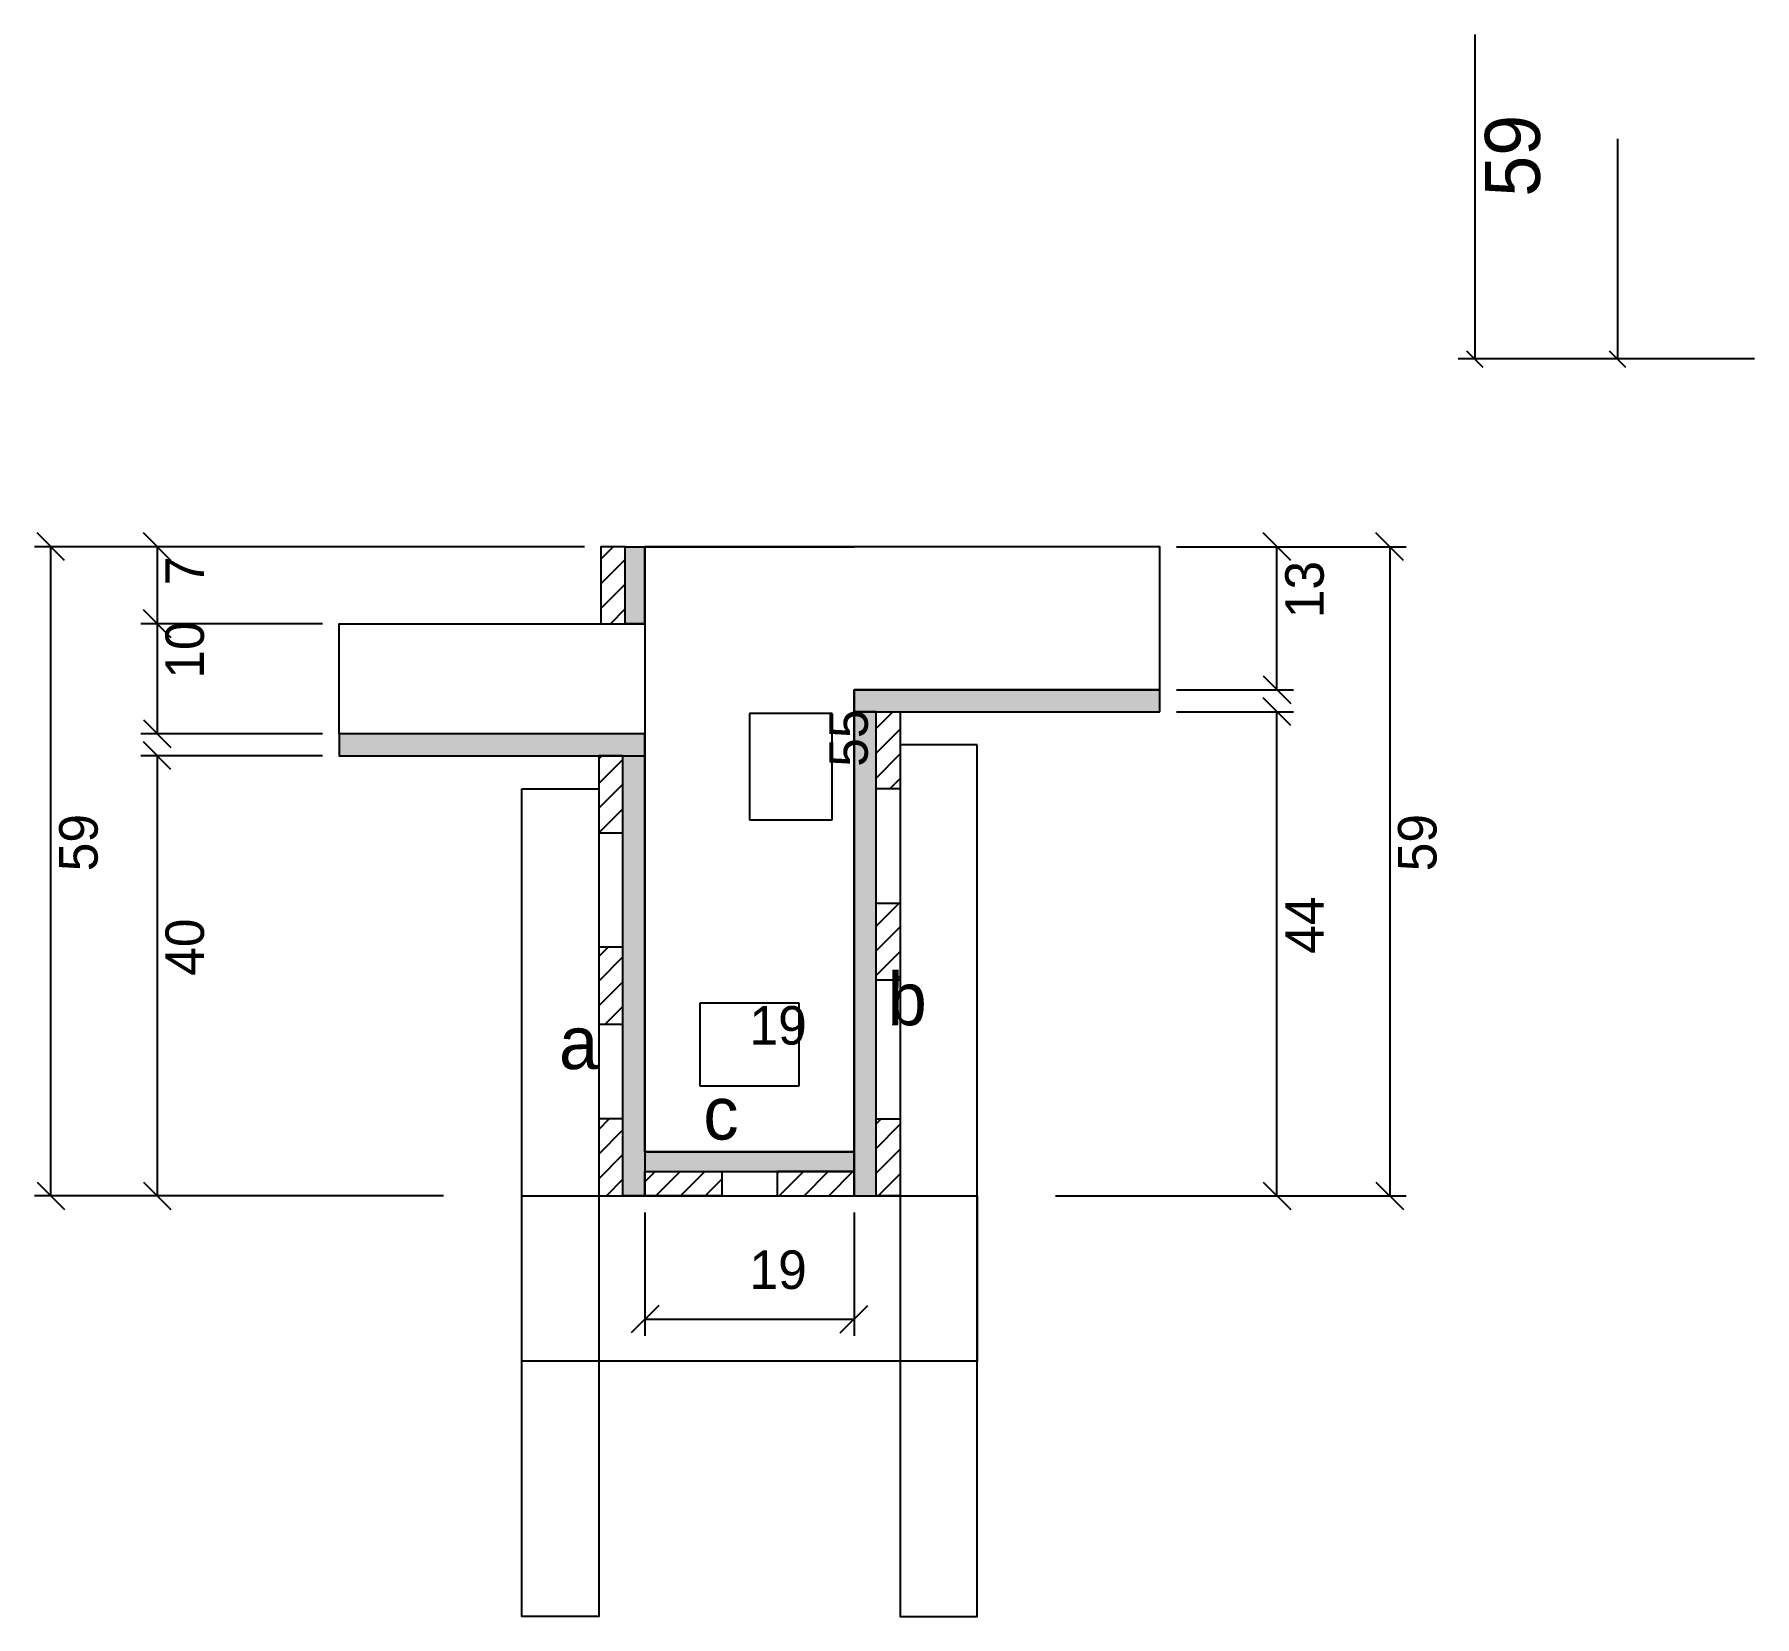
# Model space of a CAD drawing. Extents: x -46 to 267, y -252 to 36.
import ezdxf

# ---------------------------------------------------------------- set-up
doc = ezdxf.new("R2010")
doc.units = 0
for name, color, linetype in [('CONCRETO', 251, 'Continuous'), ('COTA', 241, 'Continuous'), ('Cota Seção (2x)', 241, 'Continuous'), ('detalhes', 7, 'Continuous'), ('Hachura', 251, 'Continuous'), ('Madeira', 126, 'Continuous'), ('Painéis', 200, 'Continuous'), ('SARR_3.5x7', 81, 'Continuous')]:
    doc.layers.add(name, color=color, linetype=linetype)

msp = doc.modelspace()

# ---------------------------------------------------------------- hatches: boundary and pattern name
at = {"layer": 'Hachura'}
h = msp.add_hatch(dxfattribs=at)
h.set_pattern_fill('ANSI31')
h.paths.add_polyline_path([(57.25, -71.25), (61.65, -71.25), (61.65, -57.25), (57.25, -57.25), (57.25, -71.25)])
h = msp.add_hatch(color=7, dxfattribs=at)
h.dxf.hatch_style = 1
h.paths.add_polyline_path([(61.65, -57.25), (65.25, -57.25), (65.25, -71.25), (61.65, -71.25), (61.65, -57.25)])
h = msp.add_hatch(color=7, dxfattribs=at)
h.dxf.hatch_style = 1
h.paths.add_polyline_path([(158.85, -87.25), (158.85, -83.25), (103.25, -83.25), (103.25, -87.25), (158.85, -87.25)])
h = msp.add_hatch(color=7, dxfattribs=at)
h.dxf.hatch_style = 1
h.paths.add_polyline_path([(107.25, -87.25), (103.25, -87.25), (103.25, -175.25), (107.25, -175.25), (107.25, -87.25)])
h = msp.add_hatch(dxfattribs=at)
h.set_pattern_fill('ANSI31')
h.paths.add_polyline_path([(111.65, -101.25), (107.25, -101.25), (107.25, -87.25), (111.65, -87.25), (111.65, -101.25)])
h = msp.add_hatch(color=7, dxfattribs=at)
h.dxf.hatch_style = 1
h.paths.add_polyline_path([(65.25, -95.25), (65.25, -91.25), (9.65, -91.25), (9.65, -95.25), (65.25, -95.25)])
h = msp.add_hatch(dxfattribs=at)
h.set_pattern_fill('ANSI31')
h.paths.add_polyline_path([(56.85, -109.25), (61.25, -109.25), (61.25, -95.25), (56.85, -95.25), (56.85, -109.25)])
h = msp.add_hatch(color=7, dxfattribs=at)
h.dxf.hatch_style = 1
h.paths.add_polyline_path([(65.25, -95.25), (61.25, -95.25), (61.25, -175.25), (65.25, -175.25), (65.25, -95.25)])
h = msp.add_hatch(dxfattribs=at)
h.set_pattern_fill('ANSI31')
h.paths.add_polyline_path([(111.65, -136.033), (107.25, -136.033), (107.25, -122.033), (111.65, -122.033), (111.65, -136.033)])
h = msp.add_hatch(dxfattribs=at)
h.set_pattern_fill('ANSI31')
h.paths.add_polyline_path([(56.85, -144.033), (61.25, -144.033), (61.25, -130.033), (56.85, -130.033), (56.85, -144.033)])
h = msp.add_hatch(dxfattribs=at)
h.set_pattern_fill('ANSI31')
h.paths.add_polyline_path([(56.85, -175.25), (61.25, -175.25), (61.25, -161.25), (56.85, -161.25), (56.85, -175.25)])
h = msp.add_hatch(dxfattribs=at)
h.set_pattern_fill('ANSI31')
h.paths.add_polyline_path([(111.65, -175.25), (107.25, -175.25), (107.25, -161.25), (111.65, -161.25), (111.65, -175.25)])
h = msp.add_hatch(color=7, dxfattribs=at)
h.dxf.hatch_style = 1
h.paths.add_polyline_path([(103.25, -170.85), (103.25, -167.25), (65.25, -167.25), (65.25, -170.85), (103.25, -170.85)])
h = msp.add_hatch(dxfattribs=at)
h.set_pattern_fill('ANSI31')
h.paths.add_polyline_path([(65.25, -175.25), (65.25, -170.85), (79.25, -170.85), (79.25, -175.25), (65.25, -175.25)])
h = msp.add_hatch(dxfattribs=at)
h.set_pattern_fill('ANSI31')
h.paths.add_polyline_path([(103.25, -175.25), (103.25, -170.85), (89.25, -170.85), (89.25, -175.25), (103.25, -175.25)])

# ---------------------------------------------------------------- linework, layer by layer
at = {"layer": 'CONCRETO', "color": 251}
msp.add_lwpolyline([(103.25, -87.25), (103.25, -167.25), (65.25, -167.25), (65.25, -91.25), (9.65, -91.25), (9.65, -71.25), (65.25, -71.25), (65.25, -57.25), (103.25, -57.25)], dxfattribs=at)
msp.add_lwpolyline([(158.85, -83.25), (158.85, -57.25), (103.25, -57.25), (103.25, -57.25), (65.25, -57.25), (65.25, -167.25), (103.25, -167.25), (103.25, -83.25)], close=True, dxfattribs=at)
at = {"layer": 'COTA', "color": 4}
for p, q in [((216.057, 35.871), (216.057, -23.129)), ((241.989, 16.871), (241.989, -23.129)), ((266.935, -23.129), (213.057, -23.129)), ((266.935, -23.129), (238.989, -23.129)), ((54.25, -57.25), (-45.727, -57.25)), ((-42.727, -175.25), (-42.727, -57.25)), ((54.25, -57.25), (-26.407, -57.25)), ((-23.407, -57.25), (-23.407, -71.25)), ((161.85, -57.25), (183.122, -57.25)), ((161.85, -57.25), (203.616, -57.25)), ((180.122, -83.25), (180.122, -57.25)), ((200.616, -57.25), (200.616, -175.25)), ((6.65, -71.25), (-26.407, -71.25)), ((6.65, -71.25), (-26.407, -71.25)), ((-23.407, -71.25), (-23.407, -91.25)), ((161.85, -83.25), (183.122, -83.25)), ((161.85, -87.25), (183.122, -87.25)), ((180.122, -175.25), (180.122, -87.25)), ((6.65, -91.25), (-26.407, -91.25)), ((6.65, -95.25), (-26.407, -95.25)), ((-23.407, -95.25), (-23.407, -175.25)), ((28.65, -175.25), (-45.727, -175.25)), ((28.65, -175.25), (-26.407, -175.25)), ((139.85, -175.25), (183.122, -175.25)), ((164.486, -175.25), (203.616, -175.25)), ((65.25, -178.25), (65.25, -200.674)), ((103.25, -178.25), (103.25, -200.674)), ((65.25, -197.674), (103.25, -197.674))]:
    msp.add_line(p, q, dxfattribs=at)
at = {"layer": 'COTA'}
for p, q in [((214.557, -21.629), (217.557, -24.629)), ((240.489, -21.629), (243.489, -24.629))]:
    msp.add_line(p, q, dxfattribs=at)
for points in [[(-40.227, -59.75), (-45.227, -54.75)], [(-20.907, -59.75), (-25.907, -54.75)], [(182.622, -59.75), (177.622, -54.75)], [(203.116, -59.75), (198.116, -54.75)], [(-20.907, -73.75), (-25.907, -68.75)], [(-25.907, -68.75), (-20.907, -73.75)], [(177.622, -80.75), (182.622, -85.75)], [(182.622, -89.75), (177.622, -84.75)], [(-25.907, -88.75), (-20.907, -93.75)], [(-20.907, -97.75), (-25.907, -92.75)], [(-45.227, -172.75), (-40.227, -177.75)], [(-25.907, -172.75), (-20.907, -177.75)], [(177.622, -172.75), (182.622, -177.75)], [(198.116, -172.75), (203.116, -177.75)], [(67.75, -195.174), (62.75, -200.174)], [(100.75, -200.174), (105.75, -195.174)]]:
    msp.add_lwpolyline(points, dxfattribs=at)
at = {"layer": 'Cota Seção (2x)', "color": 180}
for p, q in [((99.25, -87.583), (84.25, -87.583)), ((84.25, -87.583), (84.25, -106.917)), ((99.25, -106.917), (99.25, -87.583)), ((84.25, -106.917), (99.25, -106.917)), ((93.25, -140.25), (75.25, -140.25)), ((75.25, -140.25), (75.25, -155.25)), ((93.25, -155.25), (93.25, -140.25)), ((75.25, -155.25), (93.25, -155.25))]:
    msp.add_line(p, q, dxfattribs=at)
at = {"layer": 'Madeira', "color": 126}
for points in [[(57.25, -71.25), (61.65, -71.25), (61.65, -57.25), (57.25, -57.25)], [(111.65, -101.25), (107.25, -101.25), (107.25, -87.25), (111.65, -87.25)], [(56.85, -109.25), (61.25, -109.25), (61.25, -95.25), (56.85, -95.25)], [(111.65, -136.033), (107.25, -136.033), (107.25, -122.033), (111.65, -122.033)], [(56.85, -144.033), (61.25, -144.033), (61.25, -130.033), (56.85, -130.033)], [(56.85, -175.25), (61.25, -175.25), (61.25, -161.25), (56.85, -161.25)], [(111.65, -175.25), (107.25, -175.25), (107.25, -161.25), (111.65, -161.25)], [(65.25, -175.25), (65.25, -170.85), (79.25, -170.85), (79.25, -175.25)], [(103.25, -175.25), (103.25, -170.85), (89.25, -170.85), (89.25, -175.25)]]:
    msp.add_lwpolyline(points, close=True, dxfattribs=at)
at = {"layer": 'Painéis', "color": 200}
for points in [[(61.65, -57.25), (65.25, -57.25), (65.25, -71.25), (61.65, -71.25)], [(158.85, -87.25), (158.85, -83.25), (103.25, -83.25), (103.25, -87.25)], [(107.25, -87.25), (103.25, -87.25), (103.25, -175.25), (107.25, -175.25)], [(65.25, -95.25), (65.25, -91.25), (9.65, -91.25), (9.65, -95.25)], [(61.25, -95.25), (65.25, -95.25), (65.25, -175.25), (61.25, -175.25)], [(103.25, -170.85), (103.25, -167.25), (65.25, -167.25), (65.25, -170.85)]]:
    msp.add_lwpolyline(points, close=True, dxfattribs=at)
at = {"layer": 'SARR_3.5x7', "color": 81}
for points in [[(125.65, -93.25), (111.65, -93.25), (111.65, -251.728), (125.65, -251.728)], [(42.85, -101.25), (56.85, -101.25), (56.85, -251.728), (42.85, -251.728)], [(42.85, -175.25), (125.65, -175.25), (125.65, -205.308), (42.85, -205.308)]]:
    msp.add_lwpolyline(points, close=True, dxfattribs=at)

# ---------------------------------------------------------------- texts
at = {"layer": 'COTA', "color": 240}
msp.add_text('59', height=10, rotation=90, dxfattribs=at).set_placement((227.918, 6.371))
at = {"layer": 'COTA', "color": 1}
for s, p in [('7', (-14.907, -64.25)), ('13', (188.622, -70.25)), ('10', (-14.907, -81.25)), ('59', (-34.227, -116.25)), ('59', (209.116, -116.25)), ('44', (188.622, -131.25)), ('40', (-14.907, -135.25))]:
    msp.add_text(s, height=7, rotation=90, dxfattribs=at).set_placement(p)
msp.add_text('19', height=7, dxfattribs=at).set_placement((84.25, -192.174))
at = {"layer": 'Cota Seção (2x)', "color": 1}
msp.add_text('55', height=7, rotation=90, dxfattribs=at).set_placement((105.75, -97.25))
msp.add_text('19', height=7, dxfattribs=at).set_placement((84.25, -147.75))
at = {"layer": 'detalhes', "color": 4}
for s, p in [('b', (109.343, -144.235)), ('a', (49.619, -152.205)), ('c', (75.85, -165.014))]:
    msp.add_text(s, height=9.6, dxfattribs=at).set_placement(p)

doc.saveas('drawing.dxf')
